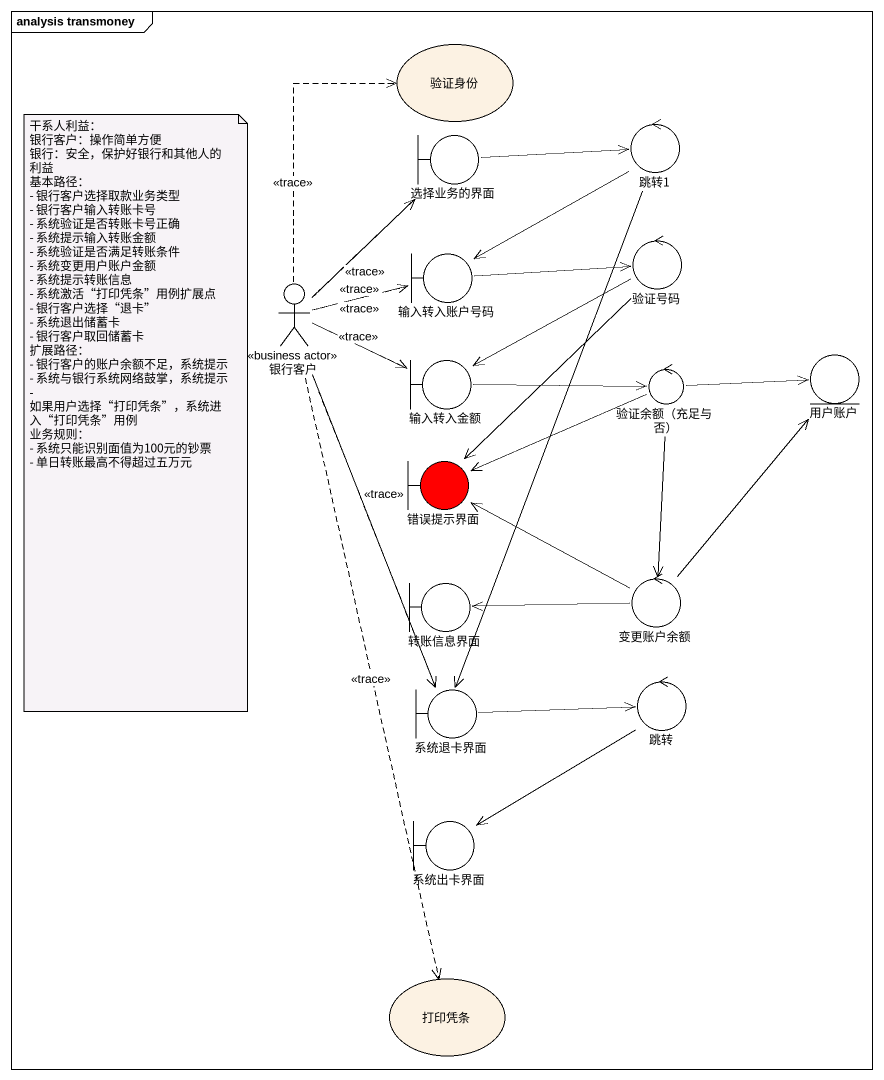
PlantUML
@startuml
mainframe analysis transmoney
usecase 验证身份
boundary 选择业务的界面
control 跳转1
boundary 输入转入账户号码
control 验证号码
actor 银行客户 <<business actor>>
boundary 输入转入金额
entity 用户账户
control "验证余额（充足与否）" as 验证余额_充足与否
boundary 错误提示界面 #FF0000
boundary 转账信息界面
control 变更账户余额
boundary 系统退卡界面
control 跳转
boundary 系统出卡界面
usecase 打印凭条
选择业务的界面 -right- 跳转1
选择业务的界面 -right-> 跳转1
跳转1 --> 输入转入账户号码
跳转1 --> 系统退卡界面
输入转入账户号码 -right-> 验证号码
验证号码 -left-> 输入转入金额
验证号码 --> 错误提示界面
银行客户 .up.> 验证身份 : <<trace>>
银行客户 .up.> 选择业务的界面 : <<trace>>
银行客户 -up- 选择业务的界面
银行客户 .right.> 输入转入账户号码 : <<trace>>
银行客户 .right.> 输入转入账户号码 : <<trace>>
银行客户 -right- 输入转入账户号码
银行客户 -right- 输入转入金额
银行客户 .right.> 输入转入金额 : <<trace>>
银行客户 -- 系统退卡界面
银行客户 ..> 系统退卡界面 : <<trace>>
银行客户 ..> 打印凭条 : <<trace>>
输入转入金额 -right-> 验证余额_充足与否
验证余额_充足与否 -right-> 用户账户
验证余额_充足与否 -left-> 错误提示界面
验证余额_充足与否 --> 变更账户余额
变更账户余额 -up-> 用户账户
变更账户余额 -left-> 错误提示界面
变更账户余额 -left-> 转账信息界面
系统退卡界面 -right-> 跳转
跳转 --> 系统出卡界面
note as N1
  干系人利益：
  银行客户：操作简单方便
  银行：安全，保护好银行和其他人的利益
  基本路径：
  - 银行客户选择取款业务类型
  - 银行客户输入转账卡号
  - 系统验证是否转账卡号正确
  - 系统提示输入转账金额
  - 系统验证是否满足转账条件
  - 系统变更用户账户金额
  - 系统提示转账信息
  - 系统激活“打印凭条”用例扩展点
  - 银行客户选择“退卡”
  - 系统退出储蓄卡
  - 银行客户取回储蓄卡
  扩展路径：
  - 银行客户的账户余额不足，系统提示
  - 系统与银行系统网络鼓掌，系统提示
  - 如果用户选择“打印凭条”，系统进入“打印凭条”用例
  业务规则：
  - 系统只能识别面值为100元的钞票
  - 单日转账最高不得超过五万元
end note
@enduml
